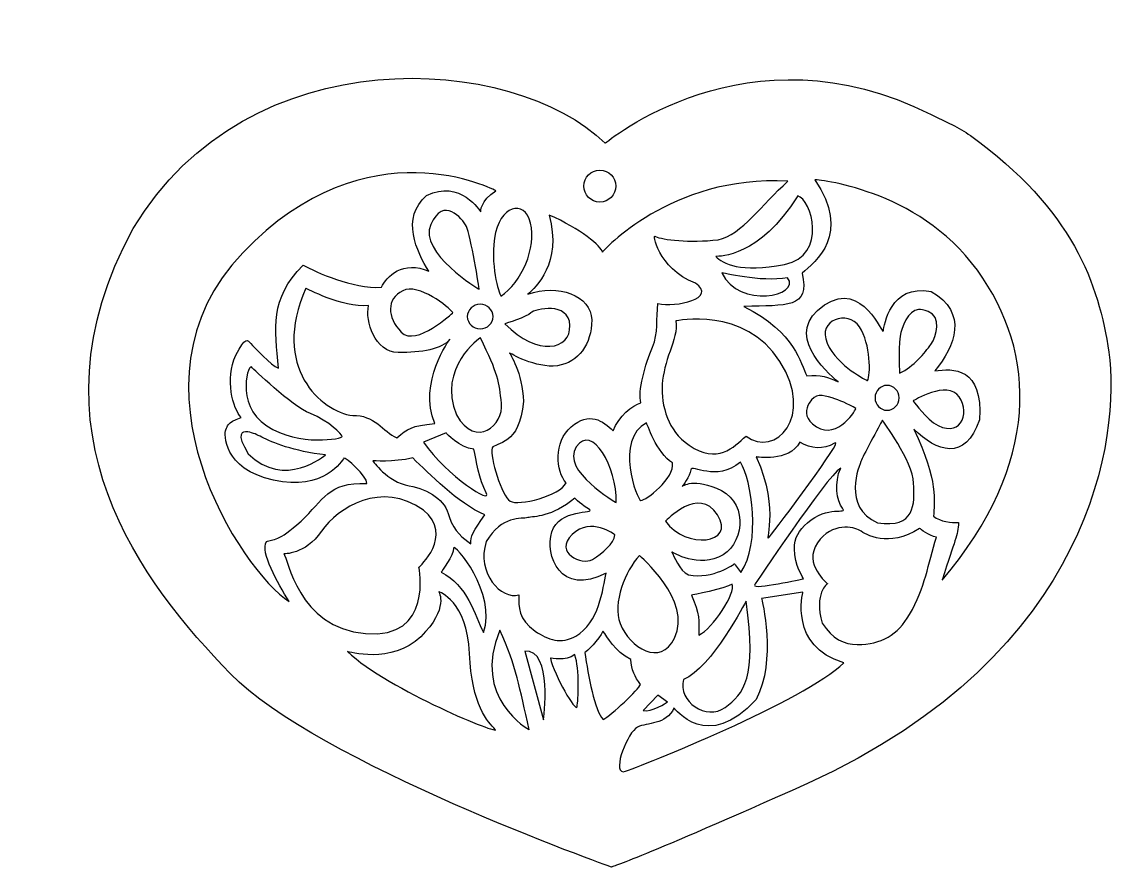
# Model space of a CAD drawing. Header units: centimetres. Extents: x 2 to 128, y -104 to 2.
# Drawn here: x 27.93 to 41.86, y -9.08 to 1.63 of the extents above; entities that cross this region are included whole.
import ezdxf

# ---------------------------------------------------------------- set-up
doc = ezdxf.new("R2010")
doc.units = ezdxf.units.CM
doc.header["$MEASUREMENT"] = 0
doc.layers.add('layer 1', color=7, linetype='Continuous')

msp = doc.modelspace()

# ---------------------------------------------------------------- linework, layer by layer
at = {"layer": 'layer 1', "color": 250}
for points, knots in [([(30.57244, -6.63345), (31.6658, -7.76207), (35.4044, -9.08469), (35.4044, -9.08469), (35.4044, -9.08469), (35.4044, -9.08469), (35.75939, -8.97955), (37.89091, -8.0266), (37.89091, -8.0266), (41.54133, -6.36892), (41.85695, -3.5867), (41.71506, -2.55576), (41.71506, -2.55576), (41.58427, -1.69349), (41.26659, -0.75326), (39.95945, 0.1894), (39.95945, 0.1894), (39.81715, 0.29203), (39.64107, 0.36619), (39.45934, 0.45773), (39.45934, 0.45773), (37.13314, 1.62964), (35.32504, 0.09185), (35.32504, 0.09185), (35.32504, 0.09185), (34.16117, 1.23486), (30.79284, 1.45224), (29.338, -0.99028), (29.338, -0.99028), (27.92722, -3.56497), (29.47908, -5.50481), (30.57244, -6.63345)], [0, 0, 0, 0, 0.11111111, 0.11111111, 0.11111111, 0.11111111, 0.22222222, 0.22222222, 0.22222222, 0.22222222, 0.33333333, 0.33333333, 0.33333333, 0.33333333, 0.44444444, 0.44444444, 0.44444444, 0.44444444, 0.55555556, 0.55555556, 0.55555556, 0.55555556, 0.66666667, 0.66666667, 0.66666667, 0.66666667, 0.77777778, 0.77777778, 0.77777778, 0.77777778, 1, 1, 1, 1]), ([(32.30331, -4.22398), (31.80616, -4.20199), (31.75776, -4.43076), (31.46739, -4.69914), (31.46739, -4.69914), (31.177, -4.96752), (31.11764, -4.92184), (31.02742, -4.95872), (31.02742, -4.95872), (30.94822, -5.09071), (31.16886, -5.48199), (31.31763, -5.71906), (31.31763, -5.71906), (30.71845, -5.34016), (29.14121, -2.95228), (30.72727, -1.29573), (30.72727, -1.29573), (32.31332, 0.3608), (33.93999, -0.51067), (33.93999, -0.51067), (33.93999, -0.51067), (33.7376, -0.63387), (33.7464, -0.77905), (33.7464, -0.77905), (33.7464, -0.77905), (33.7464, -0.77905), (33.48252, -0.35141), (33.06006, -0.57227), (33.06006, -0.57227), (32.73008, -0.84945), (32.93429, -1.28784), (33.08974, -1.53121), (33.08974, -1.53121), (32.76563, -1.38302), (32.54515, -1.59978), (32.48782, -1.73469), (32.48782, -1.73469), (32.12182, -1.75238), (31.66024, -1.54558), (31.49378, -1.4522), (31.49378, -1.4522), (31.06274, -1.891), (31.13973, -2.24759), (31.18037, -2.76098), (31.18037, -2.76098), (31.08996, -2.72779), (30.86949, -2.49335), (30.82981, -2.4469), (30.82981, -2.4469), (30.79012, -2.40044), (30.76106, -2.35132), (30.64025, -2.59611), (30.64025, -2.59611), (30.49946, -2.89529), (30.60339, -3.27871), (30.70854, -3.3847), (30.70854, -3.3847), (30.51452, -3.45989), (30.54097, -3.49087), (30.51452, -3.53953), (30.51452, -3.53953), (30.48807, -3.58819), (30.47482, -4.03719), (31.11643, -4.18095), (31.11643, -4.18095), (31.75802, -4.32471), (31.99615, -3.92217), (32.01158, -3.90226), (32.01158, -3.90226), (32.02702, -3.88236), (32.3066, -4.12432), (32.30331, -4.22398)], [0, 0, 0, 0, 0.05263158, 0.05263158, 0.05263158, 0.05263158, 0.10526316, 0.10526316, 0.10526316, 0.10526316, 0.15789474, 0.15789474, 0.15789474, 0.15789474, 0.21052632, 0.21052632, 0.21052632, 0.21052632, 0.26315789, 0.26315789, 0.26315789, 0.26315789, 0.31578947, 0.31578947, 0.31578947, 0.31578947, 0.36842105, 0.36842105, 0.36842105, 0.36842105, 0.42105263, 0.42105263, 0.42105263, 0.42105263, 0.47368421, 0.47368421, 0.47368421, 0.47368421, 0.52631579, 0.52631579, 0.52631579, 0.52631579, 0.57894737, 0.57894737, 0.57894737, 0.57894737, 0.63157895, 0.63157895, 0.63157895, 0.63157895, 0.68421053, 0.68421053, 0.68421053, 0.68421053, 0.73684211, 0.73684211, 0.73684211, 0.73684211, 0.78947368, 0.78947368, 0.78947368, 0.78947368, 0.84210526, 0.84210526, 0.84210526, 0.84210526, 0.89473684, 0.89473684, 0.89473684, 0.89473684, 1, 1, 1, 1]), ([(35.25799, -0.65295), (35.36962, -0.65295), (35.46011, -0.56246), (35.46011, -0.45083), (35.46011, -0.45083), (35.46011, -0.3392), (35.36962, -0.24872), (35.25799, -0.24872), (35.25799, -0.24872), (35.14636, -0.24872), (35.05587, -0.3392), (35.05587, -0.45083), (35.05587, -0.45083), (35.05587, -0.56246), (35.14636, -0.65295), (35.25799, -0.65295)], [0, 0, 0, 0, 0.2, 0.2, 0.2, 0.2, 0.4, 0.4, 0.4, 0.4, 0.6, 0.6, 0.6, 0.6, 1, 1, 1, 1]), ([(34.82871, -4.21518), (34.75899, -4.37472), (34.22522, -4.51273), (34.1194, -4.44637), (34.1194, -4.44637), (34.01356, -4.38001), (33.8608, -3.89401), (33.89159, -3.77082), (33.89159, -3.77082), (33.9301, -3.7007), (34.24902, -3.74194), (34.28756, -3.18126), (34.28756, -3.18126), (34.28089, -2.81964), (34.11157, -2.56531), (34.11157, -2.56531), (34.11157, -2.56531), (34.11157, -2.56531), (34.44595, -2.7677), (34.71872, -2.7281), (34.71872, -2.7281), (34.99151, -2.68851), (35.15429, -2.45532), (35.15429, -2.14735), (35.15429, -2.14735), (35.15429, -1.83937), (34.71871, -1.68552), (34.34475, -1.82192), (34.34475, -1.82192), (34.44039, -1.7327), (34.78463, -1.43165), (34.61313, -0.81865), (34.61313, -0.81865), (35.01351, -0.99024), (35.28188, -1.21902), (35.29157, -1.28692), (35.29157, -1.28692), (35.29157, -1.28692), (36.14627, -0.30885), (37.6442, -0.38816), (37.6442, -0.38816), (37.30748, -0.69184), (37.05923, -1.06498), (36.76016, -1.13102), (36.76016, -1.13102), (36.39497, -1.17495), (36.05192, -1.13087), (35.96383, -1.09143), (35.96383, -1.09143), (35.91983, -1.02543), (35.98582, -1.49619), (36.46978, -1.68098), (36.46978, -1.68098), (36.75136, -1.87457), (36.22349, -1.99332), (35.9946, -1.93824), (35.9946, -1.93824), (35.9682, -2.13182), (36.00451, -2.31579), (35.92423, -2.49492), (35.92423, -2.49492), (35.83624, -2.7017), (35.73505, -3.06247), (35.77904, -3.19887), (35.77904, -3.19887), (35.67311, -3.23571), (35.49755, -3.35952), (35.42707, -3.55523), (35.42707, -3.55523), (35.29925, -3.42358), (35.12349, -3.30885), (34.89471, -3.50243), (34.89471, -3.50243), (34.66593, -3.69602), (34.70553, -4.06559), (34.82871, -4.21518)], [0, 0, 0, 0, 0.05, 0.05, 0.05, 0.05, 0.1, 0.1, 0.1, 0.1, 0.15, 0.15, 0.15, 0.15, 0.2, 0.2, 0.2, 0.2, 0.25, 0.25, 0.25, 0.25, 0.3, 0.3, 0.3, 0.3, 0.35, 0.35, 0.35, 0.35, 0.4, 0.4, 0.4, 0.4, 0.45, 0.45, 0.45, 0.45, 0.5, 0.5, 0.5, 0.5, 0.55, 0.55, 0.55, 0.55, 0.6, 0.6, 0.6, 0.6, 0.65, 0.65, 0.65, 0.65, 0.7, 0.7, 0.7, 0.7, 0.75, 0.75, 0.75, 0.75, 0.8, 0.8, 0.8, 0.8, 0.85, 0.85, 0.85, 0.85, 0.9, 0.9, 0.9, 0.9, 1, 1, 1, 1]), ([(38.28244, -2.93488), (38.15237, -2.87602), (38.06443, -2.8402), (37.88207, -2.85569), (37.88207, -2.85569), (37.80288, -2.7017), (37.75008, -2.31453), (37.08574, -1.97576), (37.08574, -1.97576), (37.62689, -1.95816), (37.92607, -2.01536), (37.82488, -1.5534), (37.82488, -1.5534), (37.98766, -1.4214), (38.45843, -1.05623), (37.98326, -0.36989), (37.98326, -0.36989), (37.98326, -0.36989), (39.28117, -0.46668), (40.0467, -1.51819), (40.0467, -1.51819), (40.81224, -2.56971), (40.85155, -3.9744), (39.60033, -5.4459), (39.60033, -5.4459), (39.76643, -4.92302), (39.79813, -4.88813), (39.80912, -4.71675), (39.80912, -4.71675), (39.7187, -4.7245), (39.57778, -4.7054), (39.49135, -4.63651), (39.49135, -4.63651), (39.49801, -4.4623), (39.55839, -4.18922), (39.23906, -3.53383), (39.23906, -3.53383), (39.52887, -3.81415), (39.89271, -3.9512), (40.0731, -3.41445), (40.0731, -3.41445), (40.12149, -2.7501), (39.73872, -2.75889), (39.50554, -2.7941), (39.50554, -2.7941), (39.76953, -2.47732), (39.93231, -2.05935), (39.46155, -1.78658), (39.46155, -1.78658), (38.93359, -1.68978), (38.86759, -2.22214), (38.8544, -2.28813), (38.8544, -2.28813), (38.84119, -2.35413), (38.60133, -1.63497), (38.10646, -1.95816), (38.10646, -1.95816), (37.5741, -2.31453), (38.12846, -2.80729), (38.28244, -2.93488)], [0, 0, 0, 0, 0.0625, 0.0625, 0.0625, 0.0625, 0.125, 0.125, 0.125, 0.125, 0.1875, 0.1875, 0.1875, 0.1875, 0.25, 0.25, 0.25, 0.25, 0.3125, 0.3125, 0.3125, 0.3125, 0.375, 0.375, 0.375, 0.375, 0.4375, 0.4375, 0.4375, 0.4375, 0.5, 0.5, 0.5, 0.5, 0.5625, 0.5625, 0.5625, 0.5625, 0.625, 0.625, 0.625, 0.625, 0.6875, 0.6875, 0.6875, 0.6875, 0.75, 0.75, 0.75, 0.75, 0.8125, 0.8125, 0.8125, 0.8125, 0.875, 0.875, 0.875, 0.875, 1, 1, 1, 1]), ([(33.72881, -1.76018), (33.72881, -1.76018), (32.95447, -1.29822), (33.11286, -0.93744), (33.11286, -0.93744), (33.27124, -0.57667), (33.51322, -0.85825), (33.56601, -0.96384), (33.56601, -0.96384), (33.61881, -1.06943), (33.72881, -1.76018), (33.72881, -1.76018)], [0, 0, 0, 0, 0.25, 0.25, 0.25, 0.25, 0.5, 0.5, 0.5, 0.5, 1, 1, 1, 1]), ([(34.37995, -0.91984), (34.45475, -1.23222), (34.26556, -1.67658), (34.00158, -1.84817), (34.00158, -1.84817), (34.00158, -1.84817), (33.86519, -1.5314), (33.92239, -1.11342), (33.92239, -1.11342), (33.97958, -0.69546), (34.30516, -0.60747), (34.37995, -0.91984)], [0, 0, 0, 0, 0.25, 0.25, 0.25, 0.25, 0.5, 0.5, 0.5, 0.5, 1, 1, 1, 1]), ([(37.60049, -1.4434), (37.0441, -1.55347), (36.81736, -1.4346), (36.72936, -1.34221), (36.72936, -1.34221), (36.77336, -1.34221), (37.27932, -1.35541), (37.76769, -0.57667), (37.76769, -0.57667), (37.93927, -0.60747), (38.15689, -1.33334), (37.60049, -1.4434)], [0, 0, 0, 0, 0.25, 0.25, 0.25, 0.25, 0.5, 0.5, 0.5, 0.5, 1, 1, 1, 1]), ([(37.6401, -1.61499), (37.81479, -1.84052), (37.02414, -2.01976), (36.80416, -1.54899), (36.80416, -1.54899), (36.80416, -1.54899), (37.29252, -1.67218), (37.6401, -1.61499)], [0, 0, 0, 0, 0.33333333, 0.33333333, 0.33333333, 0.33333333, 1, 1, 1, 1]), ([(33.16565, -3.46284), (32.85768, -3.48924), (32.83128, -3.52443), (32.68169, -3.64323), (32.68169, -3.64323), (32.51364, -3.56735), (32.39131, -3.34405), (32.12293, -3.36165), (32.12293, -3.36165), (31.72696, -3.30885), (31.08022, -2.7501), (31.52898, -1.74698), (31.52898, -1.74698), (31.52898, -1.74698), (31.98654, -1.99336), (32.32531, -1.96696), (32.32531, -1.96696), (32.27692, -2.16054), (32.40451, -2.55652), (32.69929, -2.56092), (32.69929, -2.56092), (32.99406, -2.56531), (33.25804, -2.51692), (33.35483, -2.39372), (33.35483, -2.39372), (33.35501, -2.3935), (32.94738, -2.94295), (33.16565, -3.46284)], [0, 0, 0, 0, 0.125, 0.125, 0.125, 0.125, 0.25, 0.25, 0.25, 0.25, 0.375, 0.375, 0.375, 0.375, 0.5, 0.5, 0.5, 0.5, 0.625, 0.625, 0.625, 0.625, 0.75, 0.75, 0.75, 0.75, 1, 1, 1, 1]), ([(33.39401, -2.05541), (33.39401, -2.05541), (32.92437, -2.49556), (32.73917, -2.30314), (32.73917, -2.30314), (32.55397, -2.11071), (32.55178, -1.88288), (32.75681, -1.77894), (32.75681, -1.77894), (32.96186, -1.67498), (33.34329, -1.98906), (33.39401, -2.05541)], [0, 0, 0, 0, 0.25, 0.25, 0.25, 0.25, 0.5, 0.5, 0.5, 0.5, 1, 1, 1, 1]), ([(33.74016, -1.94924), (33.83025, -1.94924), (33.90331, -2.01907), (33.90331, -2.10518), (33.90331, -2.10518), (33.90331, -2.19128), (33.83025, -2.2611), (33.74016, -2.2611), (33.74016, -2.2611), (33.65007, -2.2611), (33.577, -2.19128), (33.577, -2.10518), (33.577, -2.10518), (33.577, -2.01907), (33.65007, -1.94924), (33.74016, -1.94924)], [0, 0, 0, 0, 0.2, 0.2, 0.2, 0.2, 0.4, 0.4, 0.4, 0.4, 0.6, 0.6, 0.6, 0.6, 1, 1, 1, 1]), ([(34.87785, -2.21908), (34.88887, -2.52873), (34.46775, -2.61943), (34.05417, -2.19678), (34.05417, -2.19678), (34.05417, -2.19678), (34.33638, -2.10831), (34.38379, -2.05854), (34.38379, -2.05854), (34.43119, -2.00878), (34.86683, -1.90943), (34.87785, -2.21908)], [0, 0, 0, 0, 0.25, 0.25, 0.25, 0.25, 0.5, 0.5, 0.5, 0.5, 1, 1, 1, 1]), ([(37.11213, -3.62123), (36.95375, -3.76201), (36.75136, -3.982), (36.39059, -3.73562), (36.39059, -3.73562), (36.24685, -3.63746), (36.16457, -3.51694), (36.11704, -3.3955), (36.11704, -3.3955), (35.99941, -3.09495), (36.04474, -2.83092), (36.14994, -2.54221), (36.14994, -2.54221), (36.19763, -2.41135), (36.24045, -2.27561), (36.22341, -2.16054), (36.22341, -2.16054), (36.22341, -2.16054), (37.09454, -1.97136), (37.5433, -2.6753), (37.5433, -2.6753), (37.99206, -3.37925), (37.4773, -3.89841), (37.11213, -3.62123)], [0, 0, 0, 0, 0.14285714, 0.14285714, 0.14285714, 0.14285714, 0.28571429, 0.28571429, 0.28571429, 0.28571429, 0.42857143, 0.42857143, 0.42857143, 0.42857143, 0.57142857, 0.57142857, 0.57142857, 0.57142857, 0.71428571, 0.71428571, 0.71428571, 0.71428571, 1, 1, 1, 1]), ([(38.65201, -2.91729), (38.65201, -2.91729), (38.27364, -2.7413), (38.14165, -2.44212), (38.14165, -2.44212), (38.00966, -2.14294), (38.40563, -2.01976), (38.55082, -2.23534), (38.55082, -2.23534), (38.69601, -2.45092), (38.69601, -2.85569), (38.65201, -2.91729)], [0, 0, 0, 0, 0.25, 0.25, 0.25, 0.25, 0.5, 0.5, 0.5, 0.5, 1, 1, 1, 1]), ([(39.06118, -2.82489), (39.06118, -2.82489), (39.04072, -2.5556), (39.06849, -2.35382), (39.06849, -2.35382), (39.08357, -2.2442), (39.16663, -2.02565), (39.29947, -2.01609), (39.29947, -2.01609), (39.32946, -2.01395), (39.36755, -2.0221), (39.42196, -2.04214), (39.42196, -2.04214), (39.59615, -2.10628), (39.53221, -2.35178), (39.45724, -2.45795), (39.45724, -2.45795), (39.38228, -2.56413), (39.23677, -2.73886), (39.06118, -2.82489)], [0, 0, 0, 0, 0.16666667, 0.16666667, 0.16666667, 0.16666667, 0.33333333, 0.33333333, 0.33333333, 0.33333333, 0.5, 0.5, 0.5, 0.5, 0.66666667, 0.66666667, 0.66666667, 0.66666667, 1, 1, 1, 1]), ([(34.01039, -3.20766), (34.04118, -3.48044), (33.68921, -3.78841), (33.43842, -3.35285), (33.43842, -3.35285), (33.19205, -2.7501), (33.742, -2.37613), (33.742, -2.37613), (33.742, -2.37613), (33.97078, -2.82929), (33.97958, -2.93488), (34.01039, -3.20766)], [0, 0, 0, 0, 0.25, 0.25, 0.25, 0.25, 0.5, 0.5, 0.5, 0.5, 1, 1, 1, 1]), ([(31.58617, -3.33525), (31.82816, -3.43205), (31.98215, -3.59923), (31.99094, -3.62563), (31.99094, -3.62563), (31.99974, -3.65202), (31.44542, -3.762), (31.03182, -3.48924), (31.03182, -3.48924), (30.61821, -3.21648), (30.80744, -2.6533), (30.84704, -2.75449), (30.84704, -2.75449), (30.84704, -2.75449), (31.34419, -3.23846), (31.58617, -3.33525)], [0, 0, 0, 0, 0.2, 0.2, 0.2, 0.2, 0.4, 0.4, 0.4, 0.4, 0.6, 0.6, 0.6, 0.6, 1, 1, 1, 1]), ([(39.49253, -3.45105), (39.3349, -3.33125), (39.23236, -3.17457), (39.23236, -3.17457), (39.23236, -3.17457), (39.23236, -3.17457), (39.66229, -2.90694), (39.81662, -3.1237), (39.81662, -3.1237), (39.97097, -3.34047), (39.81664, -3.67445), (39.49253, -3.45105)], [0, 0, 0, 0, 0.25, 0.25, 0.25, 0.25, 0.5, 0.5, 0.5, 0.5, 1, 1, 1, 1]), ([(39.05377, -3.13588), (39.05377, -3.2232), (38.98564, -3.29403), (38.90163, -3.29403), (38.90163, -3.29403), (38.81763, -3.29403), (38.74951, -3.2232), (38.74951, -3.13588), (38.74951, -3.13588), (38.74951, -3.04855), (38.81763, -2.97773), (38.90163, -2.97773), (38.90163, -2.97773), (38.98564, -2.97773), (39.05377, -3.04855), (39.05377, -3.13588)], [0, 0, 0, 0, 0.2, 0.2, 0.2, 0.2, 0.4, 0.4, 0.4, 0.4, 0.6, 0.6, 0.6, 0.6, 1, 1, 1, 1]), ([(38.50697, -3.2719), (38.49154, -3.31171), (38.23358, -3.71647), (37.95357, -3.46433), (37.95357, -3.46433), (37.85518, -3.37973), (37.86756, -3.27766), (37.91268, -3.20288), (37.91268, -3.20288), (37.99391, -3.06823), (38.0788, -3.09898), (38.20365, -3.13776), (38.20365, -3.13776), (38.29582, -3.1664), (38.40879, -3.21019), (38.50697, -3.2719)], [0, 0, 0, 0, 0.2, 0.2, 0.2, 0.2, 0.4, 0.4, 0.4, 0.4, 0.6, 0.6, 0.6, 0.6, 1, 1, 1, 1]), ([(35.46432, -4.46185), (35.46432, -4.46185), (34.76099, -4.06152), (34.95942, -3.7585), (34.95942, -3.7585), (35.15786, -3.45548), (35.47756, -4.01728), (35.46432, -4.46185)], [0, 0, 0, 0, 0.33333333, 0.33333333, 0.33333333, 0.33333333, 1, 1, 1, 1]), ([(36.17868, -3.95977), (36.21618, -4.15662), (35.83252, -4.44194), (35.77961, -4.43752), (35.77961, -4.43752), (35.72671, -4.43309), (35.44227, -3.6656), (35.85017, -3.45105), (35.85017, -3.45105), (35.85017, -3.45105), (35.97804, -3.83813), (36.17868, -3.95977)], [0, 0, 0, 0, 0.25, 0.25, 0.25, 0.25, 0.5, 0.5, 0.5, 0.5, 1, 1, 1, 1]), ([(38.7796, -4.72114), (38.3265, -4.51582), (38.54642, -3.9996), (38.57722, -3.92481), (38.57722, -3.92481), (38.60801, -3.85001), (38.8421, -3.42009), (38.8421, -3.42009), (38.8421, -3.42009), (38.8421, -3.42009), (39.22795, -3.94429), (39.23897, -4.21634), (39.23897, -4.21634), (39.24999, -4.48839), (39.26357, -4.79153), (38.7796, -4.72114)], [0, 0, 0, 0, 0.2, 0.2, 0.2, 0.2, 0.4, 0.4, 0.4, 0.4, 0.6, 0.6, 0.6, 0.6, 1, 1, 1, 1]), ([(31.77976, -3.85881), (31.77976, -3.85881), (31.2518, -4.30317), (30.79864, -3.84561), (30.79864, -3.84561), (30.63554, -3.58041), (30.71751, -3.55717), (30.79323, -3.56854), (30.79323, -3.56854), (30.86139, -3.57875), (30.90791, -3.60449), (30.96945, -3.63479), (30.96945, -3.63479), (31.10414, -3.70115), (31.37269, -3.81648), (31.77976, -3.85881)], [0, 0, 0, 0, 0.2, 0.2, 0.2, 0.2, 0.4, 0.4, 0.4, 0.4, 0.6, 0.6, 0.6, 0.6, 1, 1, 1, 1]), ([(33.65841, -3.78841), (33.6936, -3.92041), (33.7244, -4.17559), (33.8168, -4.33837), (33.8168, -4.33837), (33.90919, -4.50116), (33.31964, -4.13159), (33.02046, -3.69602), (33.02046, -3.69602), (33.02046, -3.69602), (33.30643, -3.58163), (33.30643, -3.58163), (33.30643, -3.58163), (33.30643, -3.58163), (33.47802, -3.77082), (33.65841, -3.78841)], [0, 0, 0, 0, 0.2, 0.2, 0.2, 0.2, 0.4, 0.4, 0.4, 0.4, 0.6, 0.6, 0.6, 0.6, 1, 1, 1, 1]), ([(38.23578, -3.70984), (38.3813, -3.62136), (37.4993, -4.78713), (37.41131, -4.89713), (37.41131, -4.89713), (37.32331, -5.00712), (37.5565, -4.57155), (37.2414, -3.88457), (37.2414, -3.88457), (37.2414, -3.88457), (37.65773, -3.95398), (37.79481, -3.69877), (37.79481, -3.69877), (37.93852, -3.78199), (38.09024, -3.79832), (38.23578, -3.70984)], [0, 0, 0, 0, 0.2, 0.2, 0.2, 0.2, 0.4, 0.4, 0.4, 0.4, 0.6, 0.6, 0.6, 0.6, 1, 1, 1, 1]), ([(33.79919, -4.61995), (33.65401, -4.82673), (33.61001, -4.89272), (33.62321, -4.98512), (33.62321, -4.98512), (33.51955, -4.90721), (33.41649, -4.8465), (33.34604, -4.64195), (33.34604, -4.64195), (33.30204, -4.43076), (33.09093, -4.29886), (32.84013, -4.25033), (32.84013, -4.25033), (32.55407, -4.20179), (32.37811, -3.9336), (32.37811, -3.9336), (32.37811, -3.9336), (32.37811, -3.9336), (32.63546, -3.95507), (32.88407, -3.89841), (32.88407, -3.89841), (33.09308, -4.09252), (33.45163, -4.47036), (33.79919, -4.61995)], [0, 0, 0, 0, 0.14285714, 0.14285714, 0.14285714, 0.14285714, 0.28571429, 0.28571429, 0.28571429, 0.28571429, 0.42857143, 0.42857143, 0.42857143, 0.42857143, 0.57142857, 0.57142857, 0.57142857, 0.57142857, 0.71428571, 0.71428571, 0.71428571, 0.71428571, 1, 1, 1, 1]), ([(36.96695, -5.2403), (36.96695, -5.2403), (36.69857, -5.43829), (36.38179, -5.38108), (36.38179, -5.38108), (36.26566, -5.33053), (36.19701, -5.12591), (36.17061, -5.09511), (36.17061, -5.09511), (36.14422, -5.06431), (36.44778, -5.2887), (36.76457, -5.15671), (36.76457, -5.15671), (37.08134, -5.02472), (37.15173, -4.48796), (36.79976, -4.31198), (36.79976, -4.31198), (36.44778, -4.13599), (36.30436, -4.25837), (36.30436, -4.25837), (36.30436, -4.25837), (36.30436, -4.25837), (36.40138, -4.13228), (36.4124, -4.05045), (36.4124, -4.05045), (36.42342, -3.96862), (36.73061, -4.21006), (37.04077, -3.95314), (37.04077, -3.95314), (37.18337, -4.16954), (37.30572, -4.98512), (37.04614, -5.35029), (37.04614, -5.35029), (37.02467, -5.32397), (36.96695, -5.2403), (36.96695, -5.2403)], [0, 0, 0, 0, 0.1, 0.1, 0.1, 0.1, 0.2, 0.2, 0.2, 0.2, 0.3, 0.3, 0.3, 0.3, 0.4, 0.4, 0.4, 0.4, 0.5, 0.5, 0.5, 0.5, 0.6, 0.6, 0.6, 0.6, 0.7, 0.7, 0.7, 0.7, 0.8, 0.8, 0.8, 0.8, 1, 1, 1, 1]), ([(37.89014, -4.7212), (37.78473, -4.81507), (37.72617, -4.90748), (37.726, -5.05119), (37.726, -5.05119), (37.72574, -5.25582), (37.84248, -5.42948), (37.84248, -5.42948), (37.84248, -5.42948), (37.84248, -5.42948), (37.19572, -5.57467), (37.21936, -5.51024), (37.21936, -5.51024), (37.21936, -5.51024), (38.12846, -4.14478), (38.31324, -4.026), (38.31324, -4.026), (38.23124, -4.21022), (38.25821, -4.44002), (38.3374, -4.53682), (38.3374, -4.53682), (38.40483, -4.61924), (38.14528, -4.49396), (37.89014, -4.7212)], [0, 0, 0, 0, 0.14285714, 0.14285714, 0.14285714, 0.14285714, 0.28571429, 0.28571429, 0.28571429, 0.28571429, 0.42857143, 0.42857143, 0.42857143, 0.42857143, 0.57142857, 0.57142857, 0.57142857, 0.57142857, 0.71428571, 0.71428571, 0.71428571, 0.71428571, 1, 1, 1, 1]), ([(32.96327, -5.2843), (32.96327, -5.2843), (33.15245, -6.19942), (32.28572, -6.12463), (32.28572, -6.12463), (31.41899, -6.04983), (31.30459, -5.16111), (31.2474, -5.11271), (31.2474, -5.11271), (31.2474, -5.11271), (31.51578, -5.13031), (31.72696, -4.82673), (31.72696, -4.82673), (31.93815, -4.52316), (32.48483, -4.18157), (33.02046, -4.55835), (33.02046, -4.55835), (33.4109, -4.88674), (32.96327, -5.2843), (32.96327, -5.2843)], [0, 0, 0, 0, 0.16666667, 0.16666667, 0.16666667, 0.16666667, 0.33333333, 0.33333333, 0.33333333, 0.33333333, 0.5, 0.5, 0.5, 0.5, 0.66666667, 0.66666667, 0.66666667, 0.66666667, 1, 1, 1, 1]), ([(36.74973, -4.61888), (36.98785, -4.99268), (36.34626, -5.06125), (36.09141, -4.69914), (36.09141, -4.69914), (36.09141, -4.69914), (36.51161, -4.2451), (36.74973, -4.61888)], [0, 0, 0, 0, 0.33333333, 0.33333333, 0.33333333, 0.33333333, 1, 1, 1, 1]), ([(35.12479, -4.55252), (35.21077, -4.60119), (34.73895, -4.53926), (34.64855, -4.83564), (34.64855, -4.83564), (34.55815, -5.13203), (34.75392, -5.66266), (35.33907, -5.3591), (35.33907, -5.3591), (35.29742, -5.55002), (35.24479, -5.99571), (34.95427, -6.15579), (34.95427, -6.15579), (34.76265, -6.26137), (34.60513, -6.20796), (34.43742, -6.09277), (34.43742, -6.09277), (34.21942, -5.94303), (34.23036, -5.79156), (34.23036, -5.63187), (34.23036, -5.63187), (34.01209, -5.70595), (33.68716, -5.35503), (33.8168, -4.95872), (33.8168, -4.95872), (34.01039, -4.62435), (34.26996, -4.67275), (34.34476, -4.65514), (34.34476, -4.65514), (34.41955, -4.63755), (34.64833, -4.65075), (34.93958, -4.40877), (34.93958, -4.40877), (34.93958, -4.40877), (35.0388, -4.50386), (35.12479, -4.55252)], [0, 0, 0, 0, 0.1, 0.1, 0.1, 0.1, 0.2, 0.2, 0.2, 0.2, 0.3, 0.3, 0.3, 0.3, 0.4, 0.4, 0.4, 0.4, 0.5, 0.5, 0.5, 0.5, 0.6, 0.6, 0.6, 0.6, 0.7, 0.7, 0.7, 0.7, 0.8, 0.8, 0.8, 0.8, 1, 1, 1, 1]), ([(35.4489, -4.87324), (35.43346, -4.97942), (35.29676, -5.10548), (35.16447, -5.18511), (35.16447, -5.18511), (35.03218, -5.26474), (34.66839, -5.10106), (34.9065, -4.86882), (34.9065, -4.86882), (35.14463, -4.63658), (35.4489, -4.87324), (35.4489, -4.87324)], [0, 0, 0, 0, 0.25, 0.25, 0.25, 0.25, 0.5, 0.5, 0.5, 0.5, 1, 1, 1, 1]), ([(38.5242, -6.26324), (38.35967, -6.26265), (38.20276, -6.19475), (38.08006, -5.99264), (38.08006, -5.99264), (37.96812, -5.61422), (38.14605, -5.49108), (38.14605, -5.49108), (38.14605, -5.49108), (38.14605, -5.49108), (37.83367, -5.2447), (38.01846, -4.97632), (38.01846, -4.97632), (38.20325, -4.70794), (38.48042, -4.76954), (38.55522, -4.81793), (38.55522, -4.81793), (38.63001, -4.86633), (38.91599, -5.04671), (39.31393, -4.7914), (39.31393, -4.7914), (39.33377, -4.80247), (39.41813, -4.88456), (39.53001, -4.902), (39.53001, -4.902), (39.41548, -5.25224), (39.39108, -5.53521), (39.18705, -5.88343), (39.18705, -5.88343), (39.03734, -6.13897), (38.82935, -6.26434), (38.5242, -6.26324)], [0, 0, 0, 0, 0.11111111, 0.11111111, 0.11111111, 0.11111111, 0.22222222, 0.22222222, 0.22222222, 0.22222222, 0.33333333, 0.33333333, 0.33333333, 0.33333333, 0.44444444, 0.44444444, 0.44444444, 0.44444444, 0.55555556, 0.55555556, 0.55555556, 0.55555556, 0.66666667, 0.66666667, 0.66666667, 0.66666667, 0.77777778, 0.77777778, 0.77777778, 0.77777778, 1, 1, 1, 1]), ([(33.40323, -5.04231), (33.40323, -4.95872), (33.96199, -5.61867), (33.7816, -6.11143), (33.7816, -6.11143), (33.6716, -5.89145), (33.57482, -5.50868), (33.24484, -5.34589), (33.24484, -5.34589), (33.24484, -5.34589), (33.40323, -5.12591), (33.40323, -5.04231)], [0, 0, 0, 0, 0.25, 0.25, 0.25, 0.25, 0.5, 0.5, 0.5, 0.5, 1, 1, 1, 1]), ([(35.75977, -5.13424), (35.75977, -5.13424), (36.43459, -5.70666), (36.20581, -6.18183), (36.20581, -6.18183), (36.03066, -6.54562), (35.63627, -6.31108), (35.51632, -5.99753), (35.51632, -5.99753), (35.41654, -5.73669), (35.57943, -5.32888), (35.75977, -5.13424)], [0, 0, 0, 0, 0.25, 0.25, 0.25, 0.25, 0.5, 0.5, 0.5, 0.5, 1, 1, 1, 1]), ([(36.93494, -5.49697), (36.98787, -5.60755), (36.69241, -6.06099), (36.51162, -6.14503), (36.51162, -6.14503), (36.51603, -5.95702), (36.531, -5.87656), (36.41901, -5.63853), (36.41901, -5.63853), (36.41901, -5.63853), (36.85335, -5.55669), (36.93494, -5.49697)], [0, 0, 0, 0, 0.25, 0.25, 0.25, 0.25, 0.5, 0.5, 0.5, 0.5, 1, 1, 1, 1]), ([(33.60561, -6.37541), (33.63201, -7.03536), (33.8388, -7.25094), (33.93119, -7.33894), (33.93119, -7.33894), (34.02358, -7.42693), (32.58489, -6.84617), (32.05694, -6.35341), (32.05694, -6.35341), (32.05694, -6.35341), (32.62009, -6.5206), (32.98527, -6.16423), (32.98527, -6.16423), (33.35043, -5.80786), (33.21405, -5.59228), (33.21405, -5.59228), (33.21405, -5.59228), (33.21405, -5.59228), (33.57922, -5.71546), (33.60561, -6.37541)], [0, 0, 0, 0, 0.16666667, 0.16666667, 0.16666667, 0.16666667, 0.33333333, 0.33333333, 0.33333333, 0.33333333, 0.5, 0.5, 0.5, 0.5, 0.66666667, 0.66666667, 0.66666667, 0.66666667, 1, 1, 1, 1]), ([(38.35283, -6.4942), (37.86037, -6.97866), (35.785, -7.80735), (35.5559, -7.87784), (35.5559, -7.87784), (35.4128, -7.86871), (35.61425, -7.37258), (35.73552, -7.31065), (35.73552, -7.31065), (35.85679, -7.24871), (36.09491, -7.28853), (36.19853, -7.06956), (36.19853, -7.06956), (36.19853, -7.06956), (36.63067, -7.64462), (37.2392, -6.95897), (37.2392, -6.95897), (37.50555, -6.47613), (37.31012, -5.68026), (37.31012, -5.68026), (37.31012, -5.68026), (37.31012, -5.68026), (37.83367, -5.60107), (37.83367, -5.60107), (37.83367, -5.60107), (37.83367, -5.60107), (37.65329, -6.29182), (38.35283, -6.4942)], [0, 0, 0, 0, 0.125, 0.125, 0.125, 0.125, 0.25, 0.25, 0.25, 0.25, 0.375, 0.375, 0.375, 0.375, 0.5, 0.5, 0.5, 0.5, 0.625, 0.625, 0.625, 0.625, 0.75, 0.75, 0.75, 0.75, 1, 1, 1, 1]), ([(36.84674, -7.06072), (36.61303, -7.23324), (36.24019, -6.98748), (36.32019, -6.70539), (36.32019, -6.70539), (36.67217, -6.569), (37.11213, -5.71546), (37.11213, -5.71546), (37.11213, -5.71546), (37.25732, -6.69659), (37.08046, -6.8882), (36.84674, -7.06072)], [0, 0, 0, 0, 0.25, 0.25, 0.25, 0.25, 0.5, 0.5, 0.5, 0.5, 1, 1, 1, 1]), ([(33.98839, -6.08064), (34.20396, -6.547), (34.23476, -6.80218), (34.36235, -7.34334), (34.36235, -7.34334), (34.36235, -7.34334), (33.62761, -6.94736), (33.98839, -6.08064)], [0, 0, 0, 0, 0.33333333, 0.33333333, 0.33333333, 0.33333333, 1, 1, 1, 1]), ([(35.773, -6.76876), (35.75866, -6.83069), (35.40067, -7.15855), (35.29948, -7.21575), (35.29948, -7.21575), (35.19168, -7.10041), (35.11029, -6.66139), (35.06746, -6.364), (35.06746, -6.364), (35.0873, -6.364), (35.24825, -6.1959), (35.29676, -6.09416), (35.29676, -6.09416), (35.35188, -6.16382), (35.44558, -6.35293), (35.65174, -6.45467), (35.65174, -6.45467), (35.65726, -6.58406), (35.70244, -6.67587), (35.773, -6.76876)], [0, 0, 0, 0, 0.16666667, 0.16666667, 0.16666667, 0.16666667, 0.33333333, 0.33333333, 0.33333333, 0.33333333, 0.5, 0.5, 0.5, 0.5, 0.66666667, 0.66666667, 0.66666667, 0.66666667, 1, 1, 1, 1]), ([(34.30516, -6.34901), (34.66619, -6.31534), (34.54274, -7.22014), (34.54274, -7.22014), (34.54274, -7.22014), (34.54274, -7.22014), (34.30516, -6.34901), (34.30516, -6.34901)], [0, 0, 0, 0, 0.33333333, 0.33333333, 0.33333333, 0.33333333, 1, 1, 1, 1]), ([(34.96824, -7.05187), (34.95281, -7.12927), (34.67941, -6.65816), (34.6309, -6.43477), (34.6309, -6.43477), (34.64192, -6.43698), (34.82052, -6.47899), (34.93958, -6.39053), (34.93958, -6.39053), (35.00567, -6.57412), (34.98369, -6.97446), (34.96824, -7.05187)], [0, 0, 0, 0, 0.25, 0.25, 0.25, 0.25, 0.5, 0.5, 0.5, 0.5, 1, 1, 1, 1]), ([(36.11474, -6.99436), (36.11474, -6.99436), (35.90309, -7.13148), (35.80828, -7.10052), (35.80828, -7.10052), (35.80828, -7.10052), (35.99349, -6.90589), (35.99349, -6.90589), (35.99349, -6.90589), (35.99349, -6.90589), (36.11474, -6.99436), (36.11474, -6.99436)], [0, 0, 0, 0, 0.25, 0.25, 0.25, 0.25, 0.5, 0.5, 0.5, 0.5, 1, 1, 1, 1])]:
    msp.add_open_spline(points, degree=3, knots=knots, dxfattribs=at)

doc.saveas('drawing.dxf')
